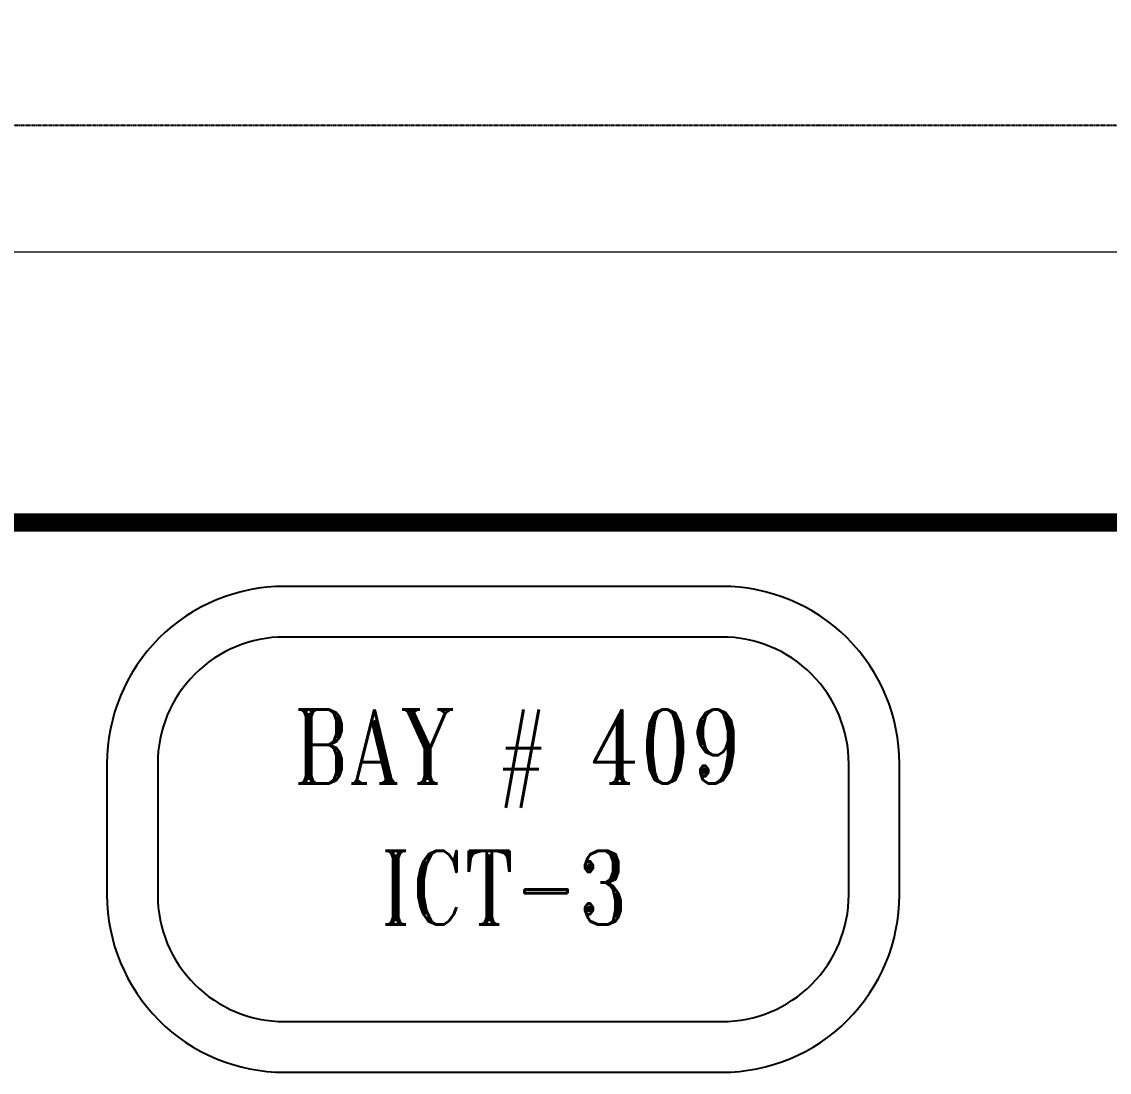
# Model space of a CAD drawing. Header units: inches. Extents: x 0 to 275590, y -2590 to 279503.
# Drawn here: x 75978 to 99582, y -2590 to 20215 of the extents above; entities that cross this region are included whole.
import ezdxf
from ezdxf.enums import TextEntityAlignment as Align

# ---------------------------------------------------------------- set-up
doc = ezdxf.new("R2010")
doc.units = ezdxf.units.IN
doc.header["$MEASUREMENT"] = 0
doc.linetypes.add('CENTER', pattern=[2, 1.25, -0.25, 0.25, -0.25])
for name, color, linetype in [('C-PLOTBOUNDARY', 4, 'Continuous'), ('ECEN', 8, 'CENTER'), ('ETXT (OLD)', 8, 'Continuous')]:
    doc.layers.add(name, color=color, linetype=linetype)
doc.layers.add('C-ROAD', color=8, linetype='Continuous', lineweight=20)
doc.styles.add('ERT3', font='romant.shx', dxfattribs={"width": 0.8})

# ---------------------------------------------------------------- blocks, each defined once
blk = doc.blocks.new('BB')
for points in [[(72985, -11935.9), (82484.3, -11935.9, 0.4142136), (86334.3, -8085.9), (86334.3, -5238.4, 0.4142136), (82484.3, -1388.4), (72985, -1388.4, 0.4142136), (69135, -5238.4), (69135, -8085.9, 0.4142136)], [(72985, -10835.9), (82484.3, -10835.9, 0.4142136), (85234.3, -8085.9), (85234.3, -5238.4, 0.4142136), (82484.3, -2488.4), (72985, -2488.4, 0.4142136), (70235, -5238.4), (70235, -8085.9, 0.4142136)]]:
    blk.add_lwpolyline(points, format="xyb", close=True)
at = {"layer": 'C-PLOTBOUNDARY', "color": 8, "const_width": 400}
blk.add_lwpolyline([(0, 0), (0, 255000), (231000, 255000), (231000, 0), (0, 0)], dxfattribs=at)
at = {"layer": 'C-ROAD', "lineweight": 5}
blk.add_line((3625, 5875), (231000, 5875), dxfattribs=at)
at = {"layer": 'ECEN', "ltscale": 0.5}
blk.add_line((5500, 8625), (171892, 8625), dxfattribs=at)
at = {"layer": 'ETXT (OLD)', "color": 6, "style": 'ERT3', "width": 0.8}
for s, p in [('BAY # 409', (78038.6, -4864.5)), ('ICT-3', (77760, -7931.7))]:
    blk.add_text(s, height=1600, dxfattribs=at).set_placement(p, align=Align.MIDDLE_CENTER)

msp = doc.modelspace()

# ---------------------------------------------------------------- block references
msp.add_blockref('BB', (8693, 9346))

doc.saveas('drawing.dxf')
